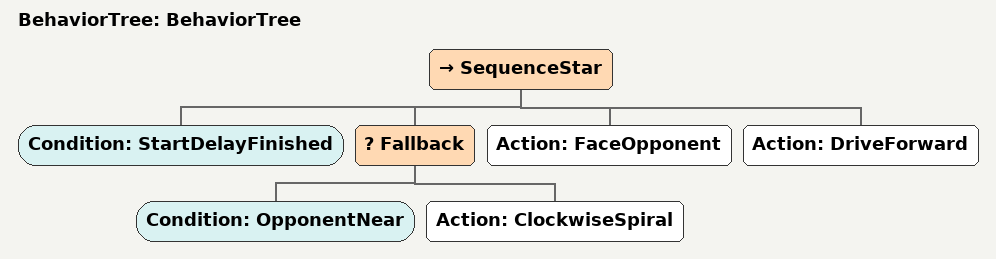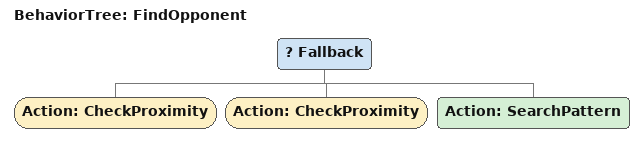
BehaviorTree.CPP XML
<?xml version="1.0"?>
<root main_tree_to_execute="BehaviorTree">
    <BehaviorTree ID="BehaviorTree">
        <SequenceStar>
            <Condition ID="StartDelayFinished"/>
            <Fallback>
                <Condition ID="OpponentNear"/>
                <Action ID="ClockwiseSpiral"/>
            </Fallback>
            <Action ID="FaceOpponent"/>
            <Action ID="DriveForward"/>
        </SequenceStar>
    </BehaviorTree>
    <BehaviorTree ID="FindOpponent">
        <Fallback>
            <Action ID="CheckProximity"/>
            <Action ID="CheckProximity"/>
            <Action ID="SearchPattern"/>
        </Fallback>
    </BehaviorTree>
</root>
